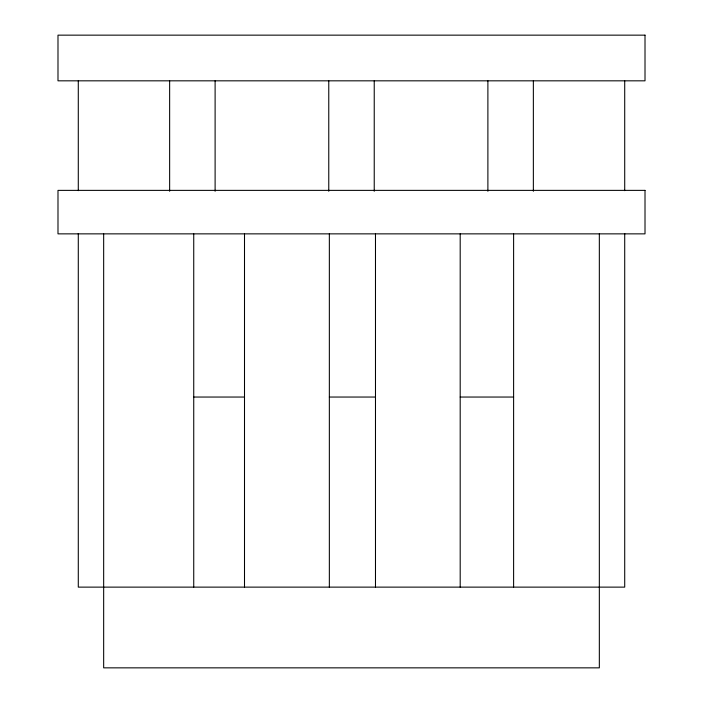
<?xml version="1.0" encoding="UTF-8"?>
<svg xmlns="http://www.w3.org/2000/svg" width="703" height="703" viewBox="0 0 703 703"><rect width="100%" height="100%" fill="white"/><g stroke="black" fill="none" stroke-linecap="round" stroke-linejoin="round"><path stroke-width="1.05" d="M193.738 397.046L244.503 397.046M329.347 397.046L375.481 397.046M460.193 397.046L513.612 397.046M624.712 80.827L624.712 190.654M624.712 233.484L624.712 587.128L78.288 587.128L78.288 233.484M599.334 233.862L599.334 667.85L103.666 667.85L103.666 233.862M533.357 80.827L533.357 191.26M513.612 233.862L513.612 587.128M487.891 80.827L487.891 191.26M460.193 233.862L460.193 587.128M375.481 233.862L375.481 587.128M374.233 80.827L374.233 191.26M329.347 233.862L329.347 587.128M328.767 80.827L328.767 191.26M244.503 233.862L244.503 587.128M215.109 80.827L215.109 191.26M193.738 233.862L193.738 587.128M169.643 80.827L169.643 191.26M78.288 80.827L78.288 190.654M645.011 35.15L57.989 35.15L57.989 80.827L645.011 80.827L645.011 35.15M645.011 190.372L57.989 190.372L57.989 233.862L645.011 233.862L645.011 190.372"/></g></svg>
